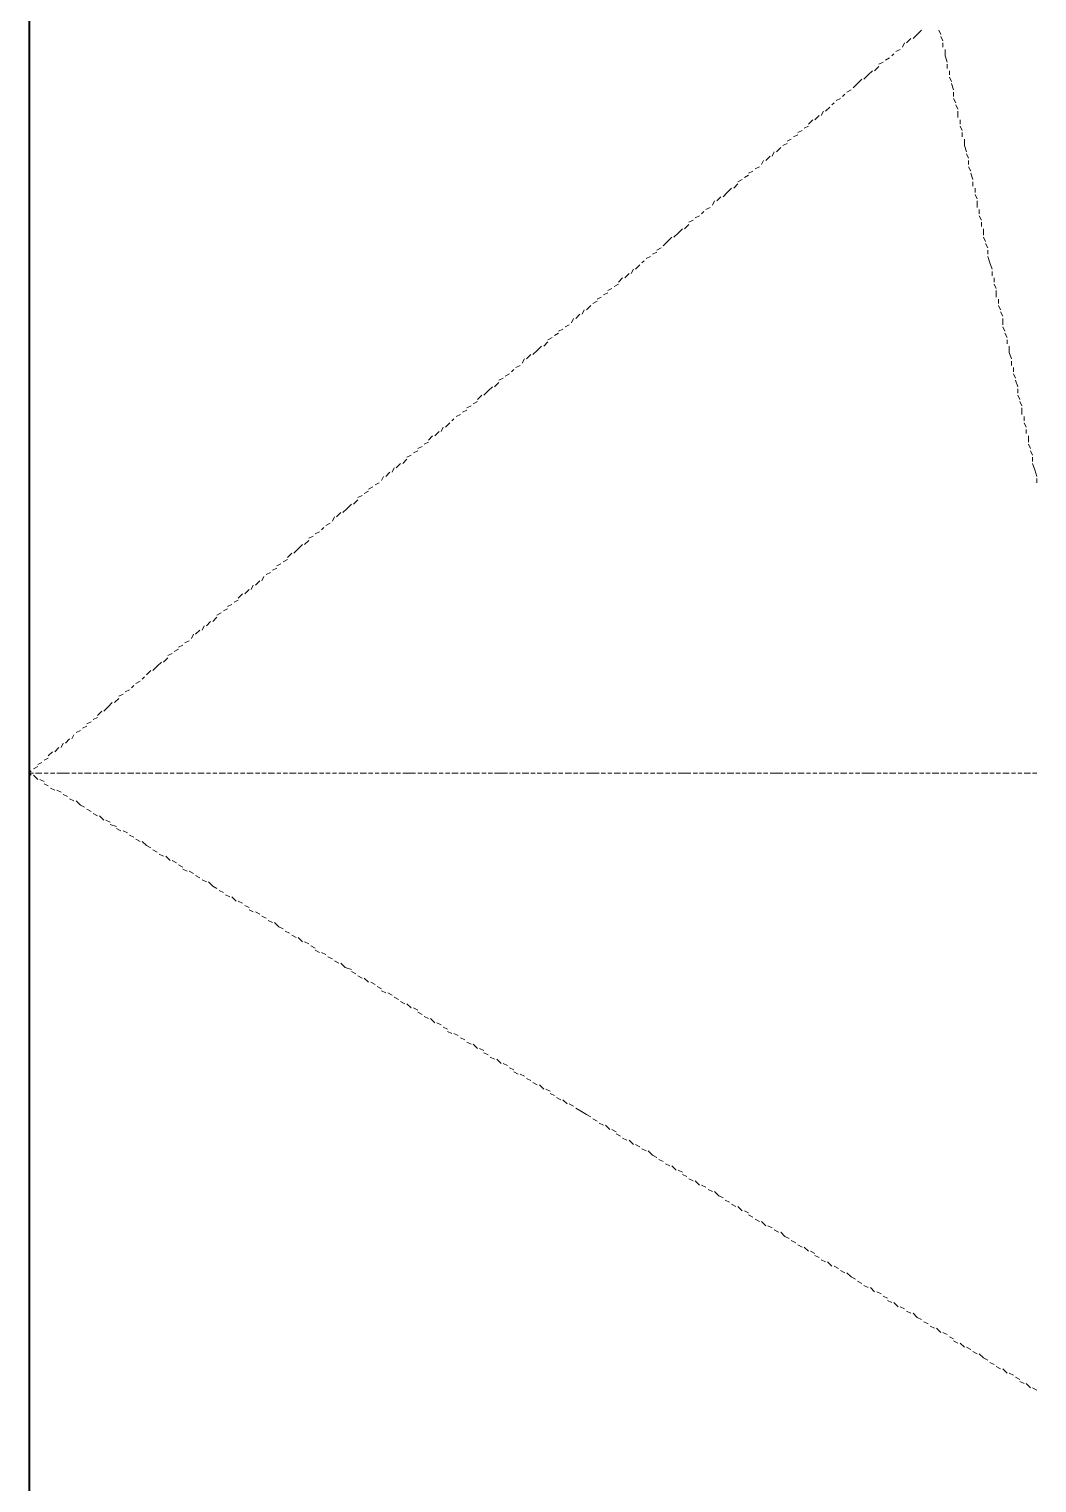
# Model space of a CAD drawing. Extents: x 0 to 604, y 0 to 420.
# Drawn here: x 259.82 to 269.81, y 354.45 to 368.86 of the extents above; entities that cross this region are included whole.
import ezdxf

# ---------------------------------------------------------------- set-up
doc = ezdxf.new("R2010")
doc.units = 0

msp = doc.modelspace()

# ---------------------------------------------------------------- linework, layer by layer
at = {"color": 7, "lineweight": 40}
msp.add_line((259.821, 397.743), (259.821, 310.219), dxfattribs=at)
at = {"color": 7, "lineweight": 25}
for p, q in [((259.821, 381.593), (259.821, 361.59)), ((259.821, 360.087), (259.821, 359.071)), ((259.821, 356.193), (259.821, 358.119)), ((259.821, 357.568), (259.821, 337.566))]:
    msp.add_line(p, q, dxfattribs=at)
at = {"color": 7, "lineweight": 5}
for p, q in [((259.821, 368.808), (259.821, 368.85)), ((259.821, 368.745), (259.821, 368.787)), ((259.821, 368.66), (259.821, 368.723)), ((268.499, 368.723), (268.478, 368.681)), ((268.563, 368.766), (268.52, 368.723)), ((268.626, 368.808), (268.584, 368.766)), ((268.668, 368.85), (268.626, 368.808)), ((268.859, 368.808), (268.838, 368.85)), ((268.88, 368.745), (268.859, 368.787)), ((268.88, 368.681), (268.88, 368.723)), ((259.821, 368.596), (259.821, 368.66)), ((268.393, 368.617), (268.372, 368.596)), ((268.457, 368.66), (268.414, 368.639)), ((268.901, 368.596), (268.901, 368.66)), ((268.923, 368.533), (268.901, 368.596)), ((259.821, 368.533), (259.821, 368.575)), ((259.821, 368.469), (259.821, 368.512)), ((259.821, 368.385), (259.821, 368.448)), ((268.182, 368.448), (268.139, 368.406)), ((268.245, 368.49), (268.203, 368.448)), ((268.288, 368.533), (268.245, 368.512)), ((268.351, 368.575), (268.309, 368.554)), ((268.923, 368.469), (268.923, 368.512)), ((268.944, 368.406), (268.944, 368.448)), ((259.821, 368.321), (259.821, 368.363)), ((259.821, 368.258), (259.821, 368.3)), ((268.033, 368.321), (267.991, 368.279)), ((268.076, 368.363), (268.033, 368.321)), ((268.139, 368.406), (268.097, 368.363)), ((268.965, 368.342), (268.944, 368.385)), ((268.986, 368.258), (268.965, 368.321)), ((259.821, 368.173), (259.821, 368.236)), ((259.821, 368.11), (259.821, 368.152)), ((267.864, 368.173), (267.822, 368.152)), ((267.906, 368.215), (267.885, 368.194)), ((267.97, 368.258), (267.928, 368.236)), ((268.986, 368.194), (268.986, 368.236)), ((269.007, 368.131), (268.986, 368.173)), ((259.821, 368.046), (259.821, 368.088)), ((259.821, 367.961), (259.821, 368.025)), ((267.652, 368.004), (267.61, 367.961)), ((267.695, 368.046), (267.674, 368.004)), ((267.758, 368.088), (267.716, 368.046)), ((267.801, 368.131), (267.779, 368.11)), ((269.028, 368.067), (269.007, 368.11)), ((269.028, 367.983), (269.028, 368.046)), ((259.821, 367.898), (259.821, 367.94)), ((259.821, 367.834), (259.821, 367.877)), ((267.547, 367.898), (267.504, 367.877)), ((267.589, 367.961), (267.547, 367.919)), ((269.05, 367.919), (269.05, 367.961)), ((269.071, 367.855), (269.05, 367.898)), ((259.821, 367.75), (259.821, 367.813)), ((259.821, 367.686), (259.821, 367.75)), ((267.335, 367.728), (267.293, 367.707)), ((267.377, 367.771), (267.335, 367.75)), ((267.441, 367.813), (267.399, 367.792)), ((267.483, 367.855), (267.441, 367.834)), ((269.071, 367.792), (269.071, 367.834)), ((269.092, 367.707), (269.092, 367.771)), ((259.821, 367.623), (259.821, 367.665)), ((259.821, 367.559), (259.821, 367.601)), ((267.166, 367.601), (267.123, 367.559)), ((267.208, 367.644), (267.187, 367.601)), ((267.272, 367.686), (267.229, 367.644)), ((269.113, 367.644), (269.092, 367.707)), ((269.134, 367.58), (269.113, 367.623)), ((259.821, 367.474), (259.821, 367.538)), ((259.821, 367.411), (259.821, 367.453)), ((266.996, 367.453), (266.954, 367.432)), ((267.06, 367.496), (267.017, 367.474)), ((267.102, 367.559), (267.081, 367.517)), ((269.134, 367.517), (269.134, 367.559)), ((269.155, 367.453), (269.134, 367.496)), ((269.176, 367.369), (269.155, 367.432)), ((259.821, 367.348), (259.821, 367.39)), ((259.821, 367.263), (259.821, 367.326)), ((266.785, 367.284), (266.742, 367.242)), ((266.848, 367.326), (266.806, 367.284)), ((266.89, 367.369), (266.848, 367.348)), ((266.954, 367.411), (266.912, 367.39)), ((269.176, 367.305), (269.176, 367.348)), ((269.198, 367.242), (269.198, 367.284)), ((259.821, 367.199), (259.821, 367.242)), ((259.821, 367.136), (259.821, 367.178)), ((266.615, 367.157), (266.594, 367.115)), ((266.679, 367.199), (266.637, 367.157)), ((266.742, 367.242), (266.7, 367.199)), ((269.219, 367.178), (269.198, 367.221)), ((269.219, 367.093), (269.219, 367.157)), ((259.821, 367.051), (259.821, 367.115)), ((259.821, 366.988), (259.821, 367.03)), ((266.467, 367.009), (266.425, 366.988)), ((266.509, 367.051), (266.488, 367.03)), ((266.573, 367.093), (266.531, 367.072)), ((269.24, 367.03), (269.24, 367.072)), ((269.261, 366.966), (269.24, 367.009)), ((259.821, 366.924), (259.821, 366.966)), ((259.821, 366.839), (259.821, 366.903)), ((266.298, 366.882), (266.255, 366.839)), ((266.361, 366.924), (266.319, 366.882)), ((266.404, 366.966), (266.361, 366.945)), ((269.261, 366.903), (269.261, 366.945)), ((269.282, 366.818), (269.282, 366.882)), ((259.821, 366.776), (259.821, 366.839)), ((259.821, 366.712), (259.821, 366.755)), ((266.15, 366.755), (266.107, 366.712)), ((266.192, 366.797), (266.15, 366.755)), ((266.255, 366.839), (266.213, 366.797)), ((269.303, 366.755), (269.282, 366.797)), ((269.325, 366.691), (269.303, 366.734)), ((259.821, 366.649), (259.821, 366.691)), ((259.821, 366.564), (259.821, 366.628)), ((265.917, 366.564), (265.896, 366.543)), ((265.98, 366.607), (265.938, 366.585)), ((266.044, 366.649), (266.002, 366.628)), ((266.086, 366.691), (266.044, 366.67)), ((269.325, 366.628), (269.325, 366.67)), ((269.346, 366.543), (269.325, 366.607)), ((259.821, 366.501), (259.821, 366.543)), ((259.821, 366.437), (259.821, 366.48)), ((265.769, 366.437), (265.726, 366.395)), ((265.811, 366.48), (265.79, 366.437)), ((265.875, 366.522), (265.832, 366.48)), ((269.367, 366.48), (269.346, 366.543)), ((269.367, 366.416), (269.367, 366.459)), ((259.821, 366.353), (259.821, 366.416)), ((259.821, 366.289), (259.821, 366.332)), ((265.599, 366.289), (265.557, 366.268)), ((265.663, 366.332), (265.62, 366.31)), ((265.705, 366.395), (265.663, 366.353)), ((269.388, 366.353), (269.388, 366.395)), ((269.409, 366.289), (269.388, 366.332)), ((259.821, 366.226), (259.821, 366.268)), ((259.821, 366.141), (259.821, 366.204)), ((265.451, 366.162), (265.409, 366.141)), ((265.493, 366.204), (265.451, 366.183)), ((265.557, 366.247), (265.515, 366.226)), ((269.409, 366.204), (269.409, 366.268)), ((269.43, 366.141), (269.43, 366.183)), ((259.821, 366.077), (259.821, 366.12)), ((259.821, 366.014), (259.821, 366.056)), ((259.821, 365.929), (259.821, 365.993)), ((265.218, 365.993), (265.197, 365.95)), ((265.282, 366.035), (265.24, 365.993)), ((265.324, 366.077), (265.303, 366.035)), ((265.388, 366.12), (265.345, 366.077)), ((269.452, 366.077), (269.43, 366.12)), ((269.473, 366.014), (269.452, 366.056)), ((269.473, 365.929), (269.473, 365.993)), ((259.821, 365.866), (259.821, 365.929)), ((259.821, 365.802), (259.821, 365.845)), ((265.07, 365.845), (265.028, 365.824)), ((265.113, 365.887), (265.07, 365.866)), ((265.176, 365.929), (265.134, 365.908)), ((269.494, 365.866), (269.473, 365.908)), ((269.515, 365.802), (269.494, 365.845)), ((259.821, 365.739), (259.821, 365.781)), ((259.821, 365.654), (259.821, 365.718)), ((264.901, 365.718), (264.858, 365.675)), ((264.964, 365.76), (264.922, 365.718)), ((265.007, 365.802), (264.964, 365.781)), ((269.515, 365.739), (269.515, 365.781)), ((269.536, 365.654), (269.536, 365.718)), ((259.821, 365.591), (259.821, 365.633)), ((259.821, 365.527), (259.821, 365.569)), ((264.731, 365.591), (264.71, 365.548)), ((264.795, 365.633), (264.753, 365.591)), ((264.858, 365.675), (264.816, 365.633)), ((269.558, 365.591), (269.536, 365.654)), ((269.558, 365.527), (269.558, 365.569)), ((259.821, 365.442), (259.821, 365.506)), ((259.821, 365.379), (259.821, 365.421)), ((264.583, 365.442), (264.541, 365.421)), ((264.626, 365.485), (264.604, 365.464)), ((264.689, 365.527), (264.647, 365.506)), ((269.579, 365.464), (269.579, 365.506)), ((269.6, 365.4), (269.579, 365.442)), ((259.821, 365.315), (259.821, 365.358)), ((259.821, 365.231), (259.821, 365.294)), ((264.372, 365.273), (264.329, 365.231)), ((264.414, 365.315), (264.372, 365.273)), ((264.478, 365.358), (264.435, 365.315)), ((264.52, 365.4), (264.478, 365.379)), ((269.621, 365.315), (269.6, 365.379)), ((269.621, 365.252), (269.621, 365.294)), ((259.821, 365.167), (259.821, 365.21)), ((259.821, 365.104), (259.821, 365.146)), ((264.202, 365.125), (264.16, 365.104)), ((264.266, 365.167), (264.224, 365.146)), ((264.308, 365.231), (264.266, 365.188)), ((269.642, 365.188), (269.621, 365.231)), ((269.663, 365.125), (269.642, 365.167)), ((259.821, 365.019), (259.821, 365.083)), ((259.821, 364.956), (259.821, 365.019)), ((264.033, 364.998), (264.012, 364.977)), ((264.096, 365.04), (264.054, 365.019)), ((264.16, 365.083), (264.118, 365.062)), ((269.663, 365.04), (269.663, 365.104)), ((269.685, 364.977), (269.685, 365.019)), ((259.821, 364.892), (259.821, 364.935)), ((259.821, 364.829), (259.821, 364.871)), ((263.885, 364.871), (263.842, 364.829)), ((263.927, 364.913), (263.906, 364.871)), ((263.991, 364.956), (263.948, 364.913)), ((269.706, 364.913), (269.685, 364.956)), ((269.706, 364.85), (269.706, 364.892)), ((259.821, 364.744), (259.821, 364.807)), ((259.821, 364.68), (259.821, 364.723)), ((263.716, 364.723), (263.673, 364.702)), ((263.779, 364.765), (263.737, 364.744)), ((263.821, 364.829), (263.779, 364.786)), ((269.727, 364.765), (269.727, 364.829)), ((269.748, 364.702), (269.727, 364.744)), ((259.821, 364.617), (259.821, 364.659)), ((259.821, 364.532), (259.821, 364.596)), ((263.504, 364.553), (263.461, 364.511)), ((263.567, 364.596), (263.525, 364.553)), ((263.61, 364.638), (263.567, 364.617)), ((263.673, 364.68), (263.631, 364.659)), ((269.769, 364.638), (269.748, 364.68)), ((269.769, 364.575), (269.769, 364.617)), ((269.79, 364.49), (269.769, 364.553)), ((259.821, 364.469), (259.821, 364.511)), ((259.821, 364.405), (259.821, 364.448)), ((263.334, 364.426), (263.313, 364.384)), ((263.398, 364.469), (263.356, 364.426)), ((263.44, 364.511), (263.419, 364.469)), ((269.812, 364.426), (269.79, 364.49)), ((269.812, 364.363), (269.812, 364.405)), ((259.821, 364.321), (259.821, 364.384)), ((259.821, 364.257), (259.821, 364.299)), ((263.186, 364.278), (263.144, 364.257)), ((263.229, 364.321), (263.186, 364.299)), ((263.292, 364.363), (263.25, 364.342)), ((259.821, 364.194), (259.821, 364.236)), ((259.821, 364.109), (259.821, 364.173)), ((263.017, 364.151), (262.975, 364.109)), ((263.08, 364.194), (263.038, 364.151)), ((263.123, 364.236), (263.08, 364.215)), ((259.821, 364.046), (259.821, 364.109)), ((259.821, 363.982), (259.821, 364.024)), ((262.848, 364.024), (262.827, 363.982)), ((262.911, 364.067), (262.869, 364.024)), ((262.975, 364.109), (262.932, 364.067)), ((259.821, 363.918), (259.821, 363.961)), ((259.821, 363.834), (259.821, 363.897)), ((262.636, 363.834), (262.594, 363.813)), ((262.699, 363.876), (262.657, 363.855)), ((262.742, 363.918), (262.721, 363.897)), ((262.805, 363.961), (262.763, 363.94)), ((259.821, 363.77), (259.821, 363.813)), ((259.821, 363.707), (259.821, 363.749)), ((259.821, 363.622), (259.821, 363.686)), ((262.488, 363.707), (262.445, 363.664)), ((262.53, 363.749), (262.488, 363.707)), ((262.594, 363.791), (262.551, 363.749)), ((259.821, 363.559), (259.821, 363.601)), ((259.821, 363.495), (259.821, 363.538)), ((262.318, 363.559), (262.276, 363.538)), ((262.382, 363.601), (262.34, 363.58)), ((262.424, 363.664), (262.382, 363.622)), ((259.821, 363.41), (259.821, 363.474)), ((262.149, 363.432), (262.128, 363.389)), ((262.213, 363.474), (262.17, 363.453)), ((262.276, 363.516), (262.234, 363.495)), ((259.821, 363.347), (259.821, 363.389)), ((259.821, 363.283), (259.821, 363.326)), ((259.821, 363.199), (259.821, 363.262)), ((261.938, 363.262), (261.895, 363.22)), ((262.001, 363.305), (261.959, 363.262)), ((262.043, 363.347), (262.022, 363.305)), ((262.107, 363.389), (262.065, 363.347)), ((259.821, 363.135), (259.821, 363.199)), ((259.821, 363.072), (259.821, 363.114)), ((261.789, 363.114), (261.747, 363.093)), ((261.832, 363.156), (261.789, 363.135)), ((261.895, 363.199), (261.853, 363.178)), ((259.821, 363.008), (259.821, 363.051)), ((259.821, 362.924), (259.821, 362.987)), ((261.62, 362.987), (261.578, 362.945)), ((261.683, 363.029), (261.641, 362.987)), ((261.726, 363.072), (261.683, 363.051)), ((259.821, 362.86), (259.821, 362.902)), ((259.821, 362.797), (259.821, 362.839)), ((261.451, 362.86), (261.43, 362.818)), ((261.514, 362.902), (261.472, 362.86)), ((261.557, 362.945), (261.535, 362.902)), ((259.821, 362.712), (259.821, 362.776)), ((259.821, 362.649), (259.821, 362.691)), ((261.239, 362.67), (261.197, 362.649)), ((261.303, 362.712), (261.26, 362.691)), ((261.345, 362.754), (261.303, 362.733)), ((261.408, 362.797), (261.366, 362.776)), ((259.821, 362.585), (259.821, 362.627)), ((259.821, 362.5), (259.821, 362.564)), ((261.091, 362.543), (261.048, 362.5)), ((261.133, 362.585), (261.091, 362.543)), ((261.197, 362.627), (261.154, 362.585)), ((259.821, 362.437), (259.821, 362.479)), ((259.821, 362.373), (259.821, 362.416)), ((260.921, 362.394), (260.879, 362.373)), ((260.964, 362.437), (260.943, 362.416)), ((261.027, 362.5), (260.985, 362.458)), ((259.821, 362.289), (259.821, 362.352)), ((259.821, 362.225), (259.821, 362.289)), ((260.752, 362.267), (260.71, 362.246)), ((260.816, 362.31), (260.773, 362.289)), ((260.858, 362.352), (260.837, 362.331)), ((259.821, 362.162), (259.821, 362.204)), ((259.821, 362.098), (259.821, 362.14)), ((260.541, 362.098), (260.498, 362.056)), ((260.604, 362.14), (260.562, 362.098)), ((260.646, 362.183), (260.604, 362.14)), ((260.71, 362.225), (260.668, 362.183)), ((259.821, 362.014), (259.821, 362.077)), ((259.821, 361.95), (259.821, 361.992)), ((260.392, 361.95), (260.35, 361.929)), ((260.435, 361.992), (260.392, 361.971)), ((260.498, 362.035), (260.456, 362.014)), ((259.821, 361.887), (259.821, 361.929)), ((259.821, 361.802), (259.821, 361.865)), ((260.223, 361.823), (260.181, 361.781)), ((260.265, 361.865), (260.244, 361.823)), ((260.329, 361.908), (260.286, 361.887)), ((259.821, 361.738), (259.821, 361.781)), ((259.821, 361.675), (259.821, 361.717)), ((260.054, 361.696), (260.011, 361.654)), ((260.117, 361.738), (260.075, 361.696)), ((260.159, 361.781), (260.138, 361.738)), ((259.821, 361.59), (259.821, 361.654)), ((259.821, 361.527), (259.821, 361.569)), ((259.906, 361.548), (259.863, 361.527)), ((259.948, 361.59), (259.906, 361.569)), ((260.011, 361.632), (259.969, 361.611)), ((259.842, 361.505), (259.821, 361.484)), ((259.821, 361.463), (259.821, 361.505)), ((259.821, 361.484), (259.863, 361.484)), ((259.821, 361.484), (259.842, 361.463)), ((259.821, 361.378), (259.821, 361.442)), ((259.821, 361.315), (259.821, 361.378)), ((259.863, 361.463), (259.906, 361.421)), ((259.884, 361.484), (259.948, 361.484)), ((259.927, 361.421), (259.969, 361.4)), ((259.969, 361.484), (260.011, 361.484)), ((259.969, 361.378), (260.011, 361.357)), ((260.033, 361.484), (260.075, 361.484)), ((260.096, 361.484), (260.159, 361.484)), ((260.159, 361.484), (260.223, 361.484)), ((260.244, 361.484), (260.286, 361.484)), ((260.308, 361.484), (260.35, 361.484)), ((260.371, 361.484), (260.435, 361.484)), ((260.456, 361.484), (260.498, 361.484)), ((260.519, 361.484), (260.562, 361.484)), ((260.583, 361.484), (260.646, 361.484)), ((260.668, 361.484), (260.71, 361.484)), ((260.731, 361.484), (260.773, 361.484)), ((260.795, 361.484), (260.858, 361.484)), ((260.879, 361.484), (260.921, 361.484)), ((260.943, 361.484), (260.985, 361.484)), ((261.006, 361.484), (261.048, 361.484)), ((261.07, 361.484), (261.133, 361.484)), ((261.154, 361.484), (261.197, 361.484)), ((261.218, 361.484), (261.26, 361.484)), ((261.281, 361.484), (261.345, 361.484)), ((261.366, 361.484), (261.408, 361.484)), ((261.43, 361.484), (261.472, 361.484)), ((261.493, 361.484), (261.557, 361.484)), ((261.578, 361.484), (261.62, 361.484)), ((261.641, 361.484), (261.683, 361.484)), ((261.705, 361.484), (261.768, 361.484)), ((261.789, 361.484), (261.832, 361.484)), ((261.853, 361.484), (261.895, 361.484)), ((261.916, 361.484), (261.959, 361.484)), ((261.98, 361.484), (262.043, 361.484)), ((262.065, 361.484), (262.107, 361.484)), ((262.128, 361.484), (262.17, 361.484)), ((262.192, 361.484), (262.255, 361.484)), ((262.276, 361.484), (262.318, 361.484)), ((262.34, 361.484), (262.382, 361.484)), ((262.403, 361.484), (262.467, 361.484)), ((262.488, 361.484), (262.53, 361.484)), ((262.551, 361.484), (262.594, 361.484)), ((262.615, 361.484), (262.678, 361.484)), ((262.699, 361.484), (262.742, 361.484)), ((262.763, 361.484), (262.805, 361.484)), ((262.827, 361.484), (262.869, 361.484)), ((262.89, 361.484), (262.954, 361.484)), ((262.975, 361.484), (263.017, 361.484)), ((263.038, 361.484), (263.08, 361.484)), ((263.102, 361.484), (263.165, 361.484)), ((263.186, 361.484), (263.229, 361.484)), ((263.25, 361.484), (263.292, 361.484)), ((263.313, 361.484), (263.377, 361.484)), ((263.398, 361.484), (263.44, 361.484)), ((263.461, 361.484), (263.504, 361.484)), ((263.525, 361.484), (263.589, 361.484)), ((263.589, 361.484), (263.652, 361.484)), ((263.673, 361.484), (263.716, 361.484)), ((263.737, 361.484), (263.779, 361.484)), ((263.8, 361.484), (263.864, 361.484)), ((263.885, 361.484), (263.927, 361.484)), ((263.948, 361.484), (263.991, 361.484)), ((264.012, 361.484), (264.075, 361.484)), ((264.096, 361.484), (264.139, 361.484)), ((264.16, 361.484), (264.202, 361.484)), ((264.224, 361.484), (264.287, 361.484)), ((264.308, 361.484), (264.351, 361.484)), ((264.372, 361.484), (264.414, 361.484)), ((264.435, 361.484), (264.499, 361.484)), ((264.499, 361.484), (264.562, 361.484)), ((264.583, 361.484), (264.626, 361.484)), ((264.647, 361.484), (264.689, 361.484)), ((264.71, 361.484), (264.774, 361.484)), ((264.795, 361.484), (264.837, 361.484)), ((264.858, 361.484), (264.901, 361.484)), ((264.922, 361.484), (264.985, 361.484)), ((265.007, 361.484), (265.049, 361.484)), ((265.07, 361.484), (265.113, 361.484)), ((265.134, 361.484), (265.197, 361.484)), ((265.218, 361.484), (265.261, 361.484)), ((265.282, 361.484), (265.324, 361.484)), ((265.345, 361.484), (265.409, 361.484)), ((265.409, 361.484), (265.472, 361.484)), ((265.493, 361.484), (265.536, 361.484)), ((265.557, 361.484), (265.599, 361.484)), ((265.62, 361.484), (265.684, 361.484)), ((265.705, 361.484), (265.747, 361.484)), ((265.769, 361.484), (265.811, 361.484)), ((265.832, 361.484), (265.896, 361.484)), ((265.917, 361.484), (265.959, 361.484)), ((265.98, 361.484), (266.023, 361.484)), ((266.044, 361.484), (266.107, 361.484)), ((266.128, 361.484), (266.171, 361.484)), ((266.192, 361.484), (266.234, 361.484)), ((266.255, 361.484), (266.319, 361.484)), ((266.319, 361.484), (266.382, 361.484)), ((266.404, 361.484), (266.446, 361.484)), ((266.467, 361.484), (266.509, 361.484)), ((266.531, 361.484), (266.594, 361.484)), ((266.615, 361.484), (266.658, 361.484)), ((266.679, 361.484), (266.721, 361.484)), ((266.742, 361.484), (266.806, 361.484)), ((266.827, 361.484), (266.869, 361.484)), ((266.89, 361.484), (266.933, 361.484)), ((266.954, 361.484), (267.017, 361.484)), ((267.039, 361.484), (267.081, 361.484)), ((267.102, 361.484), (267.144, 361.484)), ((267.166, 361.484), (267.229, 361.484)), ((267.229, 361.484), (267.293, 361.484)), ((267.314, 361.484), (267.356, 361.484)), ((267.377, 361.484), (267.42, 361.484)), ((267.441, 361.484), (267.504, 361.484)), ((267.526, 361.484), (267.568, 361.484)), ((267.589, 361.484), (267.631, 361.484)), ((267.652, 361.484), (267.716, 361.484)), ((267.737, 361.484), (267.779, 361.484)), ((267.801, 361.484), (267.843, 361.484)), ((267.864, 361.484), (267.928, 361.484)), ((267.949, 361.484), (267.991, 361.484)), ((268.012, 361.484), (268.055, 361.484)), ((268.076, 361.484), (268.139, 361.484)), ((268.139, 361.484), (268.203, 361.484)), ((268.224, 361.484), (268.266, 361.484)), ((268.288, 361.484), (268.33, 361.484)), ((268.351, 361.484), (268.414, 361.484)), ((268.436, 361.484), (268.478, 361.484)), ((268.499, 361.484), (268.541, 361.484)), ((268.563, 361.484), (268.626, 361.484)), ((268.647, 361.484), (268.69, 361.484)), ((268.711, 361.484), (268.753, 361.484)), ((268.774, 361.484), (268.838, 361.484)), ((268.859, 361.484), (268.901, 361.484)), ((268.923, 361.484), (268.965, 361.484)), ((268.986, 361.484), (269.028, 361.484)), ((269.05, 361.484), (269.113, 361.484)), ((269.134, 361.484), (269.176, 361.484)), ((269.198, 361.484), (269.24, 361.484)), ((269.261, 361.484), (269.325, 361.484)), ((269.346, 361.484), (269.388, 361.484)), ((269.409, 361.484), (269.452, 361.484)), ((269.473, 361.484), (269.536, 361.484)), ((269.558, 361.484), (269.6, 361.484)), ((269.621, 361.484), (269.663, 361.484)), ((269.685, 361.484), (269.748, 361.484)), ((269.769, 361.484), (269.812, 361.484)), ((259.821, 361.252), (259.821, 361.294)), ((259.821, 361.188), (259.821, 361.23)), ((260.033, 361.336), (260.075, 361.315)), ((260.096, 361.315), (260.138, 361.294)), ((260.159, 361.273), (260.202, 361.252)), ((260.223, 361.23), (260.265, 361.209)), ((259.821, 361.103), (259.821, 361.167)), ((260.286, 361.209), (260.329, 361.167)), ((260.329, 361.167), (260.371, 361.146)), ((260.392, 361.125), (260.435, 361.103)), ((259.821, 361.04), (259.821, 361.082)), ((259.821, 360.976), (259.821, 361.019)), ((259.821, 360.892), (259.821, 360.955)), ((260.456, 361.082), (260.498, 361.061)), ((260.519, 361.061), (260.562, 361.019)), ((260.583, 361.019), (260.625, 360.997)), ((260.625, 360.976), (260.689, 360.955)), ((259.821, 360.828), (259.821, 360.87)), ((259.821, 360.765), (259.821, 360.807)), ((260.689, 360.934), (260.731, 360.913)), ((260.752, 360.913), (260.795, 360.892)), ((260.816, 360.87), (260.858, 360.849)), ((260.879, 360.828), (260.921, 360.807)), ((260.943, 360.807), (260.985, 360.765)), ((259.821, 360.68), (259.821, 360.743)), ((259.821, 360.616), (259.821, 360.659)), ((260.985, 360.765), (261.027, 360.743)), ((261.048, 360.722), (261.091, 360.701)), ((261.112, 360.68), (261.154, 360.659)), ((261.175, 360.659), (261.218, 360.616)), ((259.821, 360.553), (259.821, 360.595)), ((259.821, 360.468), (259.821, 360.532)), ((261.239, 360.616), (261.281, 360.595)), ((261.303, 360.574), (261.345, 360.553)), ((261.345, 360.532), (261.387, 360.511)), ((261.408, 360.511), (261.451, 360.49)), ((259.821, 360.405), (259.821, 360.468)), ((259.821, 360.341), (259.821, 360.384)), ((261.472, 360.468), (261.514, 360.447)), ((261.535, 360.426), (261.578, 360.405)), ((261.599, 360.405), (261.641, 360.363)), ((259.821, 360.278), (259.821, 360.32)), ((259.821, 360.193), (259.821, 360.257)), ((261.641, 360.363), (261.683, 360.341)), ((261.705, 360.32), (261.747, 360.299)), ((261.768, 360.278), (261.81, 360.257)), ((261.832, 360.257), (261.874, 360.214)), ((259.821, 360.13), (259.821, 360.172)), ((259.821, 360.066), (259.821, 360.108)), ((261.895, 360.214), (261.938, 360.193)), ((261.959, 360.172), (262.001, 360.151)), ((262.001, 360.13), (262.043, 360.108)), ((262.065, 360.108), (262.107, 360.087)), ((259.821, 359.981), (259.821, 360.045)), ((259.821, 359.918), (259.821, 359.96)), ((262.128, 360.066), (262.17, 360.045)), ((262.192, 360.024), (262.234, 360.003)), ((262.255, 360.003), (262.297, 359.96)), ((262.297, 359.96), (262.34, 359.939)), ((259.821, 359.854), (259.821, 359.897)), ((259.821, 359.77), (259.821, 359.833)), ((262.361, 359.918), (262.403, 359.897)), ((262.424, 359.876), (262.467, 359.854)), ((262.488, 359.854), (262.53, 359.812)), ((262.551, 359.812), (262.594, 359.791)), ((259.821, 359.706), (259.821, 359.749)), ((259.821, 359.643), (259.821, 359.685)), ((262.615, 359.77), (262.657, 359.749)), ((262.657, 359.728), (262.699, 359.706)), ((262.721, 359.706), (262.763, 359.685)), ((262.784, 359.664), (262.827, 359.643)), ((259.821, 359.558), (259.821, 359.622)), ((259.821, 359.495), (259.821, 359.558)), ((262.848, 359.622), (262.89, 359.601)), ((262.911, 359.601), (262.954, 359.558)), ((262.954, 359.558), (263.017, 359.537)), ((263.017, 359.516), (263.059, 359.495)), ((259.821, 359.431), (259.821, 359.474)), ((259.821, 359.368), (259.821, 359.41)), ((263.08, 359.474), (263.123, 359.452)), ((263.144, 359.452), (263.186, 359.41)), ((263.207, 359.41), (263.25, 359.389)), ((263.271, 359.368), (263.313, 359.346)), ((259.821, 359.283), (259.821, 359.346)), ((259.821, 359.219), (259.821, 359.262)), ((263.313, 359.325), (263.356, 359.304)), ((263.377, 359.304), (263.419, 359.283)), ((263.44, 359.262), (263.483, 359.241)), ((263.504, 359.219), (263.546, 359.198)), ((259.821, 359.156), (259.821, 359.198)), ((259.821, 359.071), (259.821, 359.135)), ((263.567, 359.198), (263.61, 359.156)), ((263.631, 359.156), (263.673, 359.135)), ((263.673, 359.114), (263.716, 359.092)), ((263.737, 359.071), (263.779, 359.05)), ((259.821, 359.008), (259.821, 359.05)), ((259.821, 358.944), (259.821, 358.987)), ((259.821, 358.86), (259.821, 358.923)), ((263.8, 359.05), (263.842, 359.008)), ((263.864, 359.008), (263.906, 358.987)), ((263.927, 358.966), (263.969, 358.944)), ((263.969, 358.923), (264.012, 358.902)), ((259.821, 358.796), (259.821, 358.839)), ((264.033, 358.902), (264.075, 358.881)), ((264.096, 358.86), (264.139, 358.839)), ((264.16, 358.817), (264.202, 358.796)), ((264.224, 358.796), (264.266, 358.754)), ((259.821, 358.733), (259.821, 358.775)), ((259.821, 358.648), (259.821, 358.711)), ((259.821, 358.584), (259.821, 358.648)), ((264.287, 358.754), (264.329, 358.733)), ((264.329, 358.711), (264.372, 358.69)), ((264.393, 358.669), (264.435, 358.648)), ((264.456, 358.648), (264.499, 358.606)), ((259.821, 358.521), (259.821, 358.563)), ((259.821, 358.457), (259.821, 358.5)), ((264.52, 358.606), (264.562, 358.584)), ((264.583, 358.563), (264.626, 358.542)), ((264.626, 358.521), (264.668, 358.5)), ((264.689, 358.5), (264.731, 358.479)), ((259.821, 358.373), (259.821, 358.436)), ((259.821, 358.309), (259.821, 358.352)), ((264.753, 358.457), (264.795, 358.436)), ((264.816, 358.415), (264.858, 358.394)), ((264.88, 358.394), (264.922, 358.352)), ((264.943, 358.352), (264.985, 358.33)), ((259.821, 358.246), (259.821, 358.288)), ((259.821, 358.161), (259.821, 358.225)), ((264.985, 358.309), (265.028, 358.288)), ((265.049, 358.267), (265.091, 358.246)), ((265.113, 358.246), (265.155, 358.204)), ((265.176, 358.204), (265.218, 358.182)), ((259.821, 358.098), (259.821, 358.14)), ((259.821, 358.034), (259.821, 358.077)), ((265.24, 358.161), (265.282, 358.14)), ((265.282, 358.14), (265.345, 358.098)), ((265.345, 358.098), (265.388, 358.077)), ((259.821, 357.949), (259.821, 358.013)), ((259.821, 357.886), (259.821, 357.928)), ((265.409, 358.055), (265.451, 358.034)), ((265.472, 358.013), (265.515, 357.992)), ((265.536, 357.992), (265.578, 357.949)), ((265.599, 357.949), (265.642, 357.928)), ((259.821, 357.822), (259.821, 357.865)), ((259.821, 357.738), (259.821, 357.801)), ((265.642, 357.907), (265.684, 357.886)), ((265.705, 357.865), (265.747, 357.844)), ((265.769, 357.844), (265.811, 357.801)), ((265.832, 357.801), (265.875, 357.78)), ((259.821, 357.674), (259.821, 357.738)), ((259.821, 357.611), (259.821, 357.653)), ((265.896, 357.759), (265.938, 357.738)), ((265.959, 357.738), (266.002, 357.695)), ((266.002, 357.695), (266.044, 357.674)), ((266.065, 357.653), (266.107, 357.632)), ((259.821, 357.547), (259.821, 357.59)), ((259.821, 357.463), (259.821, 357.526)), ((266.128, 357.611), (266.171, 357.59)), ((266.192, 357.59), (266.234, 357.547)), ((266.255, 357.547), (266.298, 357.526)), ((266.298, 357.505), (266.34, 357.484)), ((259.821, 357.399), (259.821, 357.442)), ((259.821, 357.336), (259.821, 357.378)), ((266.361, 357.463), (266.404, 357.442)), ((266.425, 357.442), (266.467, 357.399)), ((266.488, 357.399), (266.531, 357.378)), ((266.552, 357.357), (266.594, 357.336)), ((266.615, 357.336), (266.658, 357.293)), ((259.821, 357.251), (259.821, 357.315)), ((259.821, 357.187), (259.821, 357.23)), ((266.658, 357.293), (266.7, 357.272)), ((266.721, 357.251), (266.764, 357.23)), ((266.785, 357.209), (266.827, 357.187)), ((259.821, 357.124), (259.821, 357.166)), ((259.821, 357.039), (259.821, 357.103)), ((266.848, 357.187), (266.89, 357.145)), ((266.912, 357.145), (266.954, 357.124)), ((266.954, 357.103), (266.996, 357.082)), ((267.017, 357.06), (267.06, 357.039)), ((259.821, 356.976), (259.821, 357.018)), ((259.821, 356.912), (259.821, 356.955)), ((267.081, 357.039), (267.123, 356.997)), ((267.144, 356.997), (267.187, 356.976)), ((267.208, 356.955), (267.25, 356.933)), ((267.272, 356.933), (267.314, 356.891)), ((259.821, 356.828), (259.821, 356.891)), ((259.821, 356.764), (259.821, 356.828)), ((267.314, 356.891), (267.356, 356.87)), ((267.377, 356.849), (267.42, 356.828)), ((267.441, 356.807), (267.483, 356.785)), ((267.504, 356.785), (267.547, 356.743)), ((259.821, 356.701), (259.821, 356.743)), ((259.821, 356.637), (259.821, 356.68)), ((259.821, 356.553), (259.821, 356.616)), ((267.568, 356.743), (267.61, 356.722)), ((267.61, 356.701), (267.652, 356.68)), ((267.674, 356.658), (267.716, 356.637)), ((267.737, 356.637), (267.779, 356.595)), ((259.821, 356.489), (259.821, 356.531)), ((267.801, 356.595), (267.843, 356.574)), ((267.864, 356.553), (267.906, 356.531)), ((267.928, 356.531), (267.97, 356.489)), ((267.97, 356.489), (268.012, 356.468)), ((259.821, 356.425), (259.821, 356.468)), ((259.821, 356.341), (259.821, 356.404)), ((268.033, 356.447), (268.076, 356.425)), ((268.097, 356.404), (268.139, 356.383)), ((268.161, 356.383), (268.203, 356.341)), ((268.224, 356.341), (268.266, 356.32)), ((259.821, 356.277), (259.821, 356.32)), ((259.821, 356.214), (259.821, 356.256)), ((259.821, 356.129), (259.821, 356.193)), ((268.288, 356.298), (268.33, 356.277)), ((268.33, 356.256), (268.372, 356.235)), ((268.393, 356.235), (268.436, 356.193)), ((268.457, 356.193), (268.499, 356.171)), ((259.821, 356.066), (259.821, 356.108)), ((259.821, 356.002), (259.821, 356.045)), ((268.52, 356.15), (268.563, 356.129)), ((268.584, 356.129), (268.626, 356.087)), ((268.626, 356.087), (268.668, 356.066)), ((268.69, 356.045), (268.732, 356.023)), ((259.821, 355.918), (259.821, 355.981)), ((259.821, 355.854), (259.821, 355.918)), ((268.753, 356.002), (268.795, 355.981)), ((268.817, 355.981), (268.859, 355.939)), ((268.88, 355.939), (268.923, 355.918)), ((268.944, 355.896), (268.986, 355.875)), ((259.821, 355.791), (259.821, 355.833)), ((259.821, 355.727), (259.821, 355.769)), ((268.986, 355.854), (269.028, 355.833)), ((269.05, 355.833), (269.092, 355.791)), ((269.113, 355.791), (269.155, 355.769)), ((259.821, 355.642), (259.821, 355.706)), ((259.821, 355.579), (259.821, 355.621)), ((269.176, 355.748), (269.219, 355.727)), ((269.24, 355.727), (269.282, 355.685)), ((269.282, 355.685), (269.325, 355.663)), ((269.346, 355.642), (269.388, 355.621)), ((259.821, 355.515), (259.821, 355.558)), ((259.821, 355.431), (259.821, 355.494)), ((269.409, 355.6), (269.452, 355.579)), ((269.473, 355.579), (269.515, 355.536)), ((269.536, 355.536), (269.579, 355.515)), ((269.6, 355.494), (269.642, 355.473)), ((259.821, 355.367), (259.821, 355.409)), ((259.821, 355.304), (259.821, 355.346)), ((269.642, 355.452), (269.685, 355.431)), ((269.706, 355.431), (269.748, 355.388)), ((269.769, 355.388), (269.812, 355.367)), ((259.821, 355.219), (259.821, 355.282)), ((259.821, 355.156), (259.821, 355.198)), ((259.821, 355.092), (259.821, 355.134)), ((259.821, 355.007), (259.821, 355.071)), ((259.821, 354.944), (259.821, 355.007)), ((259.821, 354.88), (259.821, 354.923)), ((259.821, 354.817), (259.821, 354.859)), ((259.821, 354.732), (259.821, 354.796)), ((259.821, 354.669), (259.821, 354.711)), ((259.821, 354.605), (259.821, 354.647)), ((259.821, 354.521), (259.821, 354.584)), ((259.821, 354.457), (259.821, 354.499))]:
    msp.add_line(p, q, dxfattribs=at)

doc.saveas('drawing.dxf')
